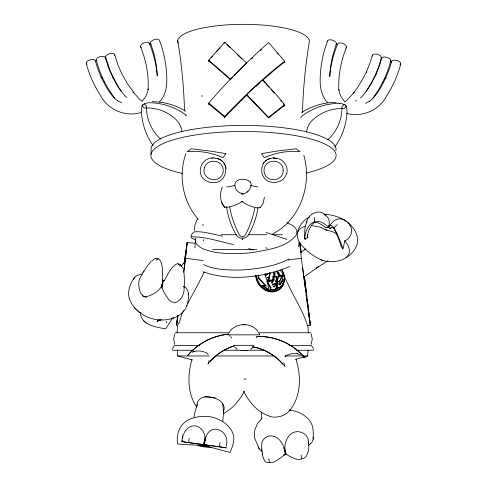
<?xml version="1.0" encoding="UTF-8"?>
<svg xmlns="http://www.w3.org/2000/svg" width="487" height="487" viewBox="0 0 487 487"><rect width="100%" height="100%" fill="white"/><g stroke="black" fill="none" stroke-linecap="round" stroke-linejoin="round"><path stroke-width="0.73" d="M261.391 412.471L261.683 418.662M151.025 154.306L151.104 148.225A92.512 23.942 0 0 1 247.956 125.457A92.512 23.942 0 0 1 335.908 150.526M307.346 235.209L307.626 237.406L305.294 239.044L304.771 238.405C304.765 232.835 304.162 226.772 306.962 221.719M194.283 230.661L195.104 224.404L197.521 218.578M265.415 285.875L258.183 278.144L258.256 275.198M264.727 274.163L267.174 281.011L268.934 289.576L268.404 289.948L262.03 285.625L262.56 285.254L266.462 286.052L258.719 277.767L258.786 274.82M194.97 247.932L195.208 241.99M302.47 112.491C303.127 88.938 305.422 65.435 309.269 42.192A65.836 17.039 0 0 0 241.747 24.338A65.836 17.039 0 0 0 178.011 43.099M329.754 76.562C330.186 65.392 332.536 54.313 336.554 43.891M177.353 319.801L176.604 325.255L177.177 320.233M177.104 332.621L177.554 324.999C181.164 321.067 180.3 314.852 183.776 310.73M195.75 238.015L195.555 242.459C199.475 249.119 207.712 250.476 214.59 252.211C227.027 254.184 239.671 253.97 252.156 252.619C267.607 249.654 286.49 247.95 296.711 234.497L296.9 230.053L293.643 226.029L287.147 222.699M298.701 246.933L298.896 242.41M261.562 445.343L261.836 450.396M275.021 272.805L274.491 273.177L274.321 276.299L274.857 275.922L275.021 272.805L273.53 272.063L273.262 276.439L272.726 276.811L273.791 276.47M184.293 287.147L184.476 279.727L183.946 272.477M203.353 240.84L203.432 239.549M278.704 284.67L279.568 283.02L279.033 283.391L282.198 280.737L282.551 275.532L279.313 281.766L282.551 275.532M295.694 359.357L307.656 355.96L308.064 350.135M279.855 284.834L283.178 279.447L283.178 283.428L281.151 286.606L275.532 289.394L276.616 288.085L277.383 283.136L275.946 281.133L277.054 280.36L276.847 276.701L276.318 277.079L276.525 280.737L277.14 279.715M161.568 284.846L161.337 287.768L162.335 285.814M187.732 303.358C188.463 297.514 190.271 289.625 183.757 286.307M264.398 197.162L263.266 202.976L260.454 207.675A20.369 0.956 30.9 0 0 259.839 207.152M271.795 282.953L272.805 281.182L273.037 278.503L273.566 278.132L276.519 282.521L275.009 284.146L272.823 284.323M273.931 286.928L276.835 283.288L275.794 289.674L275.265 290.051L270.06 289.99L270.413 288.201L267.223 282.235L271.411 280.512L271.996 283.172L273.335 280.804L273.566 278.132M329.693 76.404C330.643 65.319 333.352 54.398 337.601 44.116M204.187 442.038L203.919 444.686L201.332 444.321M222.876 421.109L223.472 412.069L222.687 403.455M277.054 280.36L277.98 278.832L278.217 276.592L281.309 276.342L283.075 273.84L280.037 270.23M183.788 271.916A129.585 1.309 -82.7 0 0 185.559 258.28L187.209 242.374L194.374 243.287M177.231 319.789L177.706 315.856M177.597 316.124L176.598 325.219M182.4 440.26L182.235 441.606L184.074 441.873M182.649 438.245L182.899 436.23M203.706 444.649L204.065 444.704C209.66 428.457 190.533 416.562 182.978 435.561M183.678 272.184A150.751 1.522 -82.7 0 0 184.963 262.329L186.15 251.329A39.033 0.396 -82.7 0 0 186.089 251.14L187.209 242.374L184.798 258.183A129.585 1.309 -82.7 0 0 184.123 263.51M172.508 349.209L173.36 346.823L174.827 345.557M177.883 315.874L177.42 319.32M178.011 315.503L177.426 319.837M286.74 173.573C288.59 167.071 284.14 160.01 277.657 158.427C277.261 158.044 271.277 158.062 274.339 158.007M184.354 262.25L185.979 251.31A39.033 0.396 -82.7 0 1 186.089 251.14M185.17 442.129L181.84 441.575L182.655 435.682M189.212 438.337L188.621 442.616L189.114 442.683M220.027 442.531L219.43 446.81L219.107 446.768M177.292 320.251L176.982 322.26M204.065 444.704L205.039 437.868M307.601 325.602L310.322 325.219L309.689 319.789M261.641 444.704C261.659 440.814 264.441 437.539 267.99 436.242C278.564 433.722 284.408 445.191 285.528 453.829L285.145 453.927L284.542 449.58L285.406 451.589L285.686 453.902L286.399 453.902M268.867 277.681L268.611 279.313L269.141 278.941L269.396 277.31L267.034 277.827L269.396 277.31M275.265 290.051L275.472 288.724M275.532 289.394L277.152 287.707L277.913 282.758L276.482 280.762L278.655 281.492L279.848 281.395M226.205 446.25L226.899 441.849L226.723 440.169M205.009 439.816L204.169 444.747L206.914 445.13M276.299 283.659L275.879 286.076L276.415 285.705M193.984 417.158L194.788 412.666L197.345 404.125M269.141 278.941L267.357 280.299L272.239 280.457L272.769 280.08L273.371 276.987L276.847 276.701M270.06 289.99L270.595 289.613L270.942 287.829L267.759 281.857M309.501 217.165C299.791 221.421 292.699 235.787 301.179 244.468C306.749 251.712 314.553 256.972 322.869 260.575M267.034 277.827L269.007 277.213L269.981 272.836L265.47 275.417L264.965 274.09M269.007 277.213L269.542 276.841L270.352 273.195M162.317 283.897L161.343 287.927M372.251 55.469L370.242 62.293L366.321 72.161L366.571 71.619C361.007 82.553 354.591 93.699 345.119 101.716M381.382 57.728C378.484 68.977 373.699 79.716 367.411 89.474M390.799 60.729C387.256 74.474 380.889 87.459 372.378 98.812M391.597 61.575L389.588 68.405L385.674 78.267L385.923 77.725C381.504 86.205 377.194 95.531 369.377 101.381L369.755 101.162L365.475 103.274M400.777 63.852C397.879 75.101 393.088 85.846 386.8 95.604C379.647 110.08 362.273 117.72 346.738 113.368M191.038 236.25L191.915 234.034L193.595 232.171M328.92 226.522L328.755 227.112L327.422 227.484M188.14 294.763L188.524 293.43M191.975 359.552C187.355 375.087 187.331 393.112 196.547 407.022M185.973 153.508C177.962 175.375 182.753 201.849 198.258 219.302M327.581 41.048C323.471 51.695 321.043 62.981 320.403 74.371C319.569 84.221 320.403 95.002 327.605 102.538M203.73 443.255L205.727 437.886M174.784 333.729L173.664 339.062L174.784 344.4M311.163 344.4L312.283 339.062L311.163 333.729M346.549 47.142C340.955 60.705 338.124 75.503 338.885 90.18L338.824 89.59L339.433 92.597L341.192 96.937L344.747 101.832M206.537 181.085C194.136 174.462 201.801 155.846 214.84 158.007M286.423 173.573C284.992 180.488 278.059 182.875 271.916 182.308C257.404 180.208 258.646 157.575 273.992 158.007M306.244 222.809C307.967 214.097 319.095 207.912 325.906 215.345M222.419 186.935C219.345 193.418 219.99 201.515 224.422 207.255A20.369 5.99 -29.3 0 0 236.7 204.491A10.428 3.068 -29.3 0 0 242.398 201.381M133.56 279.495C134.418 275.971 138.29 274.711 141.504 274.364M161.422 286.721L162.262 284.907A90.716 71.772 73 0 0 162.421 282.241C161.727 274.93 164.21 265.75 159.413 259.516A4.602 3.64 73 0 0 158.238 258.804C156.126 257.373 153.539 258.962 152.407 260.898M382.545 82.504L382.8 81.974M384.206 79.071L384.462 78.535M204.065 272.008C198.927 283.55 192.359 294.288 186.679 305.538M134.382 277.566C129.286 284.773 126.157 294.574 131.137 302.683C134.266 308.679 139.678 313.044 145.564 316.166C159.219 323.118 180.768 321.146 187.154 305.373M284.956 356.971L285.437 356.07A17.842 16.065 -55.6 0 1 300.546 354.786M142.995 104.638L142.721 105.125A11.889 11.688 -51.9 0 0 141.376 111.2A66.104 64.978 -51.9 0 0 153.009 145.443M283.178 279.447L280.037 285.09L279.234 284.298M223.423 411.74C229.401 397.264 195.987 389.545 197.065 406.219M244.371 391.122C239.647 400.277 232.786 408.696 223.49 413.433M151.451 260.947L146.703 266.821L142.094 274.071L142.794 272.897M143.391 271.898L144.042 270.815M297.642 232.135C299.055 228.975 302.19 226.893 305.519 226.224M274.388 417.122C280.366 417.225 286.946 414.802 290.203 409.561M228.817 333.199C234.229 322.449 251.481 321.645 257.994 331.665M172.928 317.536L166.134 328.116L165.142 328.737C155.913 327.197 140.621 324.866 140.469 312.532M366.334 91.075L370.96 84.014L375.964 74.554L375.702 75.089L379.617 65.228L381.625 58.397A4.742 2.332 15.4 0 1 387.244 57.442A4.742 2.332 15.4 0 1 390.531 61.289M278.217 276.592L277.687 276.969L280.78 276.713L283.075 273.84M181.541 266.079L185.486 260.515M367.052 90.046L362.754 95.756L360.459 98.039M276.835 283.288L274.071 287.105L273.158 286.6L272.629 284.006L275.539 283.775M256.089 337.838L256.722 337.016M262.925 163.675L263.729 162.652M275.009 284.146L275.66 283.312M289.455 410.809C301.295 396.552 301.356 375.976 295.913 359.071M350.311 225.676C347.389 219.661 338.891 216.21 333.516 221.287L328.548 226.565A90.716 13.916 57.2 0 0 328.366 227.052M142.137 274.68C137.304 279.922 138.259 287.586 140.883 293.539L142.447 294.769L143.324 296.212L146.672 296.607C152.869 294.982 159.766 290.818 162.262 284.907M208.71 61.709L208.71 60.236L224.75 42.186L246.666 63.097L234.369 75.467M209.66 59.639L208.71 60.753L230.625 79.789M211.084 57.965L212.502 56.285M208.71 104.51L208.71 103.037C227.259 81.548 247.347 61.362 268.58 42.521L284.621 61.246L284.621 62.354M159.395 101.905C167.644 93.334 167.339 80.933 166.323 69.939C165.397 59.84 163.066 49.881 159.419 40.415A4.724 2.301 -20.2 0 0 153.405 39.983A4.724 2.301 -20.2 0 0 151.238 44.22M142.253 101.199L145.808 96.304L147.567 91.964L148.176 88.957L148.115 89.547C148.876 74.876 146.045 60.071 140.451 46.509M224.044 43.477L224.75 42.698M216.575 51.628L220.13 47.744M253.021 347.213L250.604 349.343M224.75 117.83L224.75 116.375C243.506 96.773 263.12 77.835 284.621 61.246M337.205 224.617L333.808 228.056L333.893 228.598M232.762 77.08L230.625 79.229L208.71 60.236M320.257 259.626C333.266 265.141 360.386 259.449 344.613 240.633M283.556 106.556L284.621 105.527L284.621 104.675L275.496 93.784L262.706 79.716L246.666 94.557L246.666 96.067M344.053 104.492L341.953 106.519L341.935 109.447A44.067 43.319 51.9 0 1 329.437 138.162A18.774 18.457 51.9 0 1 327.903 139.532M260.417 50.642L261.507 49.607M251.663 58.927L252.759 57.892M255.748 86.686L259.547 83.143M331.221 227.77L330.107 228.811L328.427 227.149L328.847 227.697M328.792 226.266L329.888 225.298M346.014 257.854C352.758 253.222 359.394 245.771 357.294 236.932C356.18 231.063 352.259 226.169 347.742 222.443M328.895 226.607L328.518 227.265M262.365 80.562L276.385 68.448L284.621 62.044M247.536 192.158L248.114 191.659M329.048 225.81L331.215 225.219L332.956 226.905A4.602 0.706 57.2 0 1 333.808 228.056L336.718 232.871L340.346 241.515A91.355 14.013 57.2 0 1 342.763 248.577M262.085 418.333L257.44 423.611L254.573 430.502L254.524 437.752L259.175 448.807M284.621 104.675L268.58 117.318L246.666 94.557M265.056 161.234L266.632 160.053M303.724 277.213L318.632 266.632L316.55 268.008L328.037 260.715M258.183 278.144L258.719 277.767M265.47 275.417L269.865 272.836M277.9 272.647L278.43 272.276L280.39 275.161L279.861 275.539L276.975 271.947M267.357 280.299L267.887 279.922L272.769 280.08M266.639 281.383L267.174 281.011M273.371 276.987L272.842 277.359L276.318 277.079M271.411 280.512L267.223 282.235M280.39 275.161L278.254 275.825L279.325 275.63M272.805 281.182L273.335 280.804M276.671 278.801L277.206 278.424M280.78 276.713L281.309 276.342M277.45 279.203L277.98 278.832M276.275 282.01L276.805 281.632M275.989 282.898L276.519 282.521M278.126 281.863L278.655 281.492M277.383 283.136L277.913 282.758M270.413 288.201L270.942 287.829M281.669 281.109L282.198 280.737M276.616 288.085L277.152 287.707M282.649 283.805L283.178 283.428M156.272 260.155L158.238 258.804M300.57 252.461L305.647 249.003M353.185 93.047L354.39 92.615M304.454 249.794L305.495 249.107M158.945 320.123L157.149 321.274L160.083 320.02L157.435 320.854L161.708 319.764M288.943 259.054C274.011 266.791 256.899 269.061 240.292 270.078C227.965 269.956 214.797 270.175 203.517 264.557M301.763 112.473C311.942 105.886 324.038 102.331 336.164 102.361M272.075 234.18C300.272 220.313 312.429 184.518 303.772 155.14M276.068 289.022L281.151 286.606M172.075 318.644L173.652 317.908M355.577 101.065L356.636 100.584M289.875 266.486C262.877 277.48 230.82 281.681 202.976 271.734M267.156 159.663L270.206 158.427M242.812 194.161C246.58 192.992 249.898 190.283 250.963 186.363L251.189 184.11L250.202 181.901M273.262 276.439L274.857 275.922M267.564 277.456L269.542 276.841M226.845 187.026L234.886 185.517L235.665 188.579A6.349 6.075 79.1 0 0 237.011 190.636L238.959 192.292L242.441 193.887M140.889 112.576C125.22 117.257 107.438 109.666 100.2 94.971C93.912 85.213 89.121 74.468 86.223 63.219M166.262 322.564L166.706 322.449L166.554 321.511M162.074 284.688L161.885 284.718A89.998 62.269 -49.9 0 1 163.078 282.411C167.388 276.318 169.89 267.436 176.903 263.893A4.687 3.239 -49.9 0 1 178.151 263.796L180.306 264.465L183.124 268.447M242.946 350.384L240.986 350.549M211.705 158.427L213.026 158.238M194.331 231.849C203.889 231.094 213.312 234.509 222.656 236.146M288.207 259.967L301.362 258.28L299.712 242.374L301.246 251.998M241.053 350.549L247.798 350.433M245.46 324.823L242.343 324.823M325.292 227.35L328.81 227.252C329.547 223.387 329.876 218.121 326.059 215.771M323.898 214.286C331.684 214.56 339.616 216.77 346.026 221.293M241.126 201.423L242.477 201.417M201.216 95.994L202.531 95.994M221.244 234.704L236.524 234.704M248.133 234.704L266.693 234.704M272.367 234.704L282.497 234.704M212.636 249.581L256.74 249.581M175.265 332.761L228.598 332.761M258.347 332.761L310.682 332.761M227.94 334.849L259.863 334.849L258.987 333.199M175.265 345.368L199.585 345.368M233.991 345.313L254.074 345.313M289.406 345.368L310.682 345.368M172.538 350.25L193.339 350.25M223.503 350.25L240.493 350.25M247.877 350.25L264.478 350.25M296.674 350.25L313.409 350.25M177.323 350.135L177.731 355.96L209.252 355.96M215.826 355.96L274.224 355.96M285.084 355.96L307.656 355.96M244.017 379.063L246.166 379.063M181.84 441.575L182.302 441.612M270.595 289.613L275.794 289.674M246.818 350.549L244.864 350.384M152.261 101.728C163.936 101.716 175.618 104.967 185.535 111.152M162.628 280.482L164.04 280.518M205.624 445.69L177.621 444.034C176.038 434.416 179.551 424.092 188.767 419.739C195.269 416.592 202.58 415.746 209.702 416.702C218.651 418.315 227.399 423.026 231.934 431.172C235.732 438.136 233.011 445.757 229.961 452.411L202.982 445.27M204.601 396.631L215.138 397.97M311.473 225.548L319.77 226.997L326.947 230.284M225.432 447.778L226.212 447.845L219.594 446.835M188.944 442.653L185.498 442.172M289.217 410.224C297.192 410.742 305.02 414.51 309.915 420.914C313.786 426.344 313.324 432.937 313.202 439.268M185.559 258.28L203.146 260.533M214.773 158.172C230.99 159.139 228.3 183.757 212.722 182.619A7.725 6.075 80.3 0 1 212.107 182.613L209.806 182.321L207.078 181.085M191.592 443.018L191.781 443.048A72.502 0.31 7.9 0 0 201.082 444.29M218.602 446.701L216.271 446.378A72.502 0.31 7.9 0 0 206.969 445.136M222.261 447.328L223.113 447.443A72.502 0.31 7.9 0 0 223.296 447.462M274.583 158.184L276.318 158.427M191.172 442.963L189.449 442.726M205.636 444.948L204.071 444.728C204.997 439.262 206.135 432.353 211.955 429.82C218.578 427.209 226.023 432.858 226.662 439.603M217.835 446.591L189.193 442.689M216.362 446.384L216.873 446.451M218.426 446.67L218.937 446.737M215.339 446.378L216.38 446.518M218.858 446.731L219.935 446.877M207.894 445.349L209.258 445.526M219.82 446.871L221.183 447.066A72.502 0.31 7.9 0 1 223.478 447.456A72.502 0.31 7.9 0 1 223.417 447.468L225.95 447.833M187.294 442.421L186.868 442.36A72.502 0.31 7.9 0 1 184.573 441.965A72.502 0.31 7.9 0 1 184.634 441.952M304.795 238.971L305.799 239.123M132.61 91.988C136.056 94.161 138.028 98.898 141.881 101.083M250.671 185.535L257.66 186.911M273.676 417.14L270.395 416.574L267.619 415.381M324.957 229.675L332.444 231.623L337.363 234.284M242.983 193.698L242.13 193.546L242.739 194.21M262.03 285.625L264.63 286.161M308.076 237.51L307.327 237.346A101.929 39.204 -17 0 1 311.643 225.152L312.642 223.728L313.957 222.851A2.472 0.95 -17 0 1 315.673 222.364L317.147 222.443L320.817 224.209A100.687 38.723 -17 0 1 325.614 227.63M192.371 359.99L177.731 355.96M233.517 244.504C219.473 241.625 205.35 236.426 190.91 236.846L191.732 238.113L195.317 239.921M248.699 248.565L253.69 249.977M266.17 232.463L286.849 239.427M265.872 247.816L267.278 248.248M146.453 297.435L142.143 295.804M217.695 158.671L220.136 159.663M267.217 415.277C256.442 410.967 248.796 401.379 243.585 391.311M121.525 102.641L117.245 100.529L117.623 100.748C109.806 94.904 105.496 85.572 101.077 77.092L101.326 77.634L97.412 67.772L95.403 60.948M273.493 272.683L274.491 273.177M311.12 345.557L312.855 347.249L313.439 349.209M325.139 215.169L325.462 215.357M162.293 279.818L164.07 280.902M344.973 104.973L346.61 106.178L343.986 108.711L341.156 108.613A44.22 42.649 -86.8 0 0 312.581 120.009A18.768 18.104 -86.8 0 0 306.56 132.166M262.56 285.254L268.934 289.576M237.199 349.343L234.783 347.213M202.373 224.477L203.59 225.371M220.666 160.053L222.236 161.234M278.43 272.276L277.042 271.229L277.377 272.86L278.783 275.447M208.71 103.037L224.75 116.375M208.71 103.895L224.75 117.251L246.666 95.123L268.58 117.915L284.621 105.247L283.178 103.524M229.614 335.689L230.381 336.298M329.06 226.035L329.449 226.364M143.324 320.501L146.258 323.094M226.918 44.664L230.217 47.653M126.541 97.406C120.648 91.647 116.472 84.33 112.588 77.129L112.844 77.658L108.564 67.924L105.375 57.77M303.766 356.758L305.16 358.042L302.944 355.534A64.905 62.756 -59.7 0 0 256.521 336.462M302.993 356.228L304.387 357.513L302.226 355.084A63.754 61.624 -59.9 0 0 295.128 348.692M134.339 307.583L139.623 312.538M144.371 103.859L146.471 105.886L146.49 108.814A44.067 43.319 -51.9 0 0 158.987 137.529A18.774 18.457 -51.9 0 0 160.521 138.905M237.169 54.416L241.82 58.933M250.196 181.901C246.258 177.688 234.363 178.12 234.88 185.51M274.181 92.914L270.912 89.316M265.013 82.814L262.706 80.27M265.999 83.898L268.946 87.149M280.774 100.663L281.73 101.807M277.213 53.004L278.071 54.051M349.13 224.33C354.232 229.243 350.957 238.563 344.814 240.87L342.909 249.088L341.107 246.014M223.563 162.652L224.367 163.675M133.815 92.414L127.332 83.496L121.981 74.194L117.945 64.99L114.749 54.836M231.082 337.016L231.715 337.838M178.151 263.796L179.88 266.072M114.622 98.179L108.157 88.579L104.2 81.341M180.574 264.751L181.274 266.279M119.589 88.841L121.385 91.513M334.319 229.225L336.097 232.786A102.647 15.742 57.2 0 1 341.363 246.86M117.891 86.126L119.248 88.299M221.853 202.683L224.708 207.365A20.369 0.791 -31.4 0 1 224.811 207.237M117.556 85.578L110.415 71.412L105.618 57.095M301.356 458.291L301.697 458.894A5.966 2.977 -9.1 0 0 306.268 456.216A65.97 32.915 -9.1 0 0 308.308 442.768M345.429 105.265L345.703 105.758A11.889 11.688 51.9 0 1 347.042 111.827A66.104 64.978 51.9 0 1 334.642 147.153M208.101 354.433L207.62 353.525A17.842 16.284 53 0 0 192.322 352.241M96.201 60.096L99.598 70.877L102.794 78.437M102.538 77.902L104.455 81.871M283.562 274.838L286.764 281.65C293.363 296.327 302.652 309.921 307.4 325.359A18.037 1.875 84.6 0 0 307.863 325.535L308.283 332.621M283.793 447.827L285.516 451.845M225.024 164.789L225.785 166.578M309.939 322.26L309.683 320.659M149.399 43.489C153.649 53.765 156.357 64.686 157.307 75.771M265.494 273.718L266.005 275.045M150.446 43.258C154.464 53.686 156.814 64.759 157.246 75.929M284.67 448.545L285.534 453.799M314.675 222.583L314.34 217.464M301.143 252.449L300.942 251.31A39.033 0.396 82.7 0 0 300.832 251.14L299.712 242.374M301.076 455.022L301.697 458.894A5.966 2.977 -9.1 0 1 295.639 458.943A65.97 32.915 -9.1 0 1 285.23 453.592M268.83 458.748L269.451 462.632A5.966 2.934 -9.1 0 0 275.508 461.238A65.97 32.428 -9.1 0 0 285.498 453.872M261.635 449.136L262.469 454.334M177.743 40.549C181.584 63.852 183.885 87.41 184.543 111.024M308.374 443.085C309.677 432.511 295.073 427.58 289.126 435.798C284.81 440.638 284.207 447.717 285.54 453.805M309.495 319.837L309.622 320.787M161.769 284.95C162.104 290.611 165.921 295.225 168.849 299.748L171.619 301.977L172.812 301.983L174.62 302.896C181.414 300.899 185.176 293.113 183.855 286.368M308.094 309.44L310.31 325.255L307.309 299.639M309.501 319.32L306.128 294.726M226.035 167.175L226.205 168.453M307.632 305.416L303.425 274.163A129.585 1.309 82.7 0 1 301.362 258.28M305.781 291.463L304.521 281.906A150.751 1.522 82.7 0 1 302.604 267.272M304.412 276.312L309.635 319.302M306.792 296.12L305.02 281.845A150.751 1.522 82.7 0 0 304.418 276.993M300.863 252.485L300.771 251.329A39.033 0.396 82.7 0 1 300.832 251.14M242.289 238.332L242.343 239.519L242.343 238.003M161.891 285.686L161.897 286.673M262.706 79.436L262.706 80.763M334.313 229.213A2.392 0.365 57.2 0 0 333.479 228.05L332.584 227.277L331.032 227.691A101.911 15.633 57.2 0 0 330.022 228.993M304.801 238.971A90.631 34.857 -17 0 1 306.335 230.899C307.973 227.185 310.109 222.851 314.517 222.017A4.687 1.802 -17 0 1 316.02 221.603C320.495 220.568 324.549 223.886 327.897 226.382A89.998 34.614 -17 0 1 328.755 227.192M257.343 336.438A63.754 61.624 -59.9 0 1 294.538 348.254M252.704 346.781A54.915 53.381 -47.9 0 1 282.679 364.087M252.57 346.787A56.413 54.854 -47.9 0 1 283.385 364.544M296.753 353.282A17.842 16.065 -55.6 0 1 297.995 353.592M285.065 366.468A10.477 9.436 -55.6 0 1 283.921 362.833M284.292 365.938A10.477 9.436 -55.6 0 1 283.872 365.092M210.232 361.549A54.915 53.686 41.7 0 1 233.833 345.934M209.593 362.005A56.413 55.165 41.6 0 1 234.527 345.77M209.093 360.289A10.477 9.563 53 0 1 207.9 363.923M209.033 362.547A10.477 9.563 53 0 1 208.6 363.393M193.022 351.711A17.842 16.284 53 0 1 194.222 351.249M281.529 269.274A15.347 13.179 55 0 1 275.52 290.745A15.347 13.179 55 0 1 256.6 275.642M283.355 283.099A15.347 13.179 55 0 1 268.246 290.861A15.347 13.179 55 0 1 256.15 275.283M283.671 275.642A15.347 13.179 55 0 1 283.878 276.914M281.924 269.871A15.937 13.685 55 0 1 274.717 291.713A15.937 13.685 55 0 1 255.614 275.228M269.451 462.638A5.966 2.934 -9.1 0 1 264.879 461.092A65.97 32.428 -9.1 0 1 262.371 453.154M286.66 454.535A39.587 19.133 -17 0 1 283.964 454.809M262.176 451.346A39.587 19.133 -17 0 1 260.77 450.42A20.588 9.947 -17 0 1 258.439 446.859M310.791 443.493A39.77 19.851 -3.9 0 1 308.259 445.672M286.703 454.426A39.77 19.851 -3.9 0 1 283.903 454.913M313.05 437.125A20.369 10.166 -3.9 0 1 310.724 443.474M391.651 62.214A4.742 2.332 15.4 0 1 397.167 60.571A4.742 2.332 15.4 0 1 399.973 64.856M327.635 41.693A4.724 2.301 20.2 0 1 333.029 40.372A4.724 2.301 20.2 0 1 335.762 44.853M337.655 44.767A4.742 2.307 21.6 0 1 343.037 43.532A4.742 2.307 21.6 0 1 345.764 48.097M372.305 56.102A4.718 2.319 15.4 0 1 377.2 54.3A4.718 2.319 15.4 0 1 381.138 58.288M339.196 103.36A66.287 63.931 -86.8 0 0 302.616 115.559A23.382 22.548 -86.8 0 0 300.625 117.903M339.196 103.378A11.798 11.378 -86.8 0 1 344.973 104.973M96.469 60.656A4.742 2.332 -15.4 0 1 100.352 56.638A4.742 2.332 -15.4 0 1 105.332 58.403M87.027 64.223A4.742 2.332 -15.4 0 1 89.833 59.938A4.742 2.332 -15.4 0 1 95.349 61.581M141.236 47.464A4.742 2.307 -21.6 0 1 143.963 42.899A4.742 2.307 -21.6 0 1 149.345 44.134M105.862 57.655A4.718 2.319 -15.4 0 1 109.8 53.667A4.718 2.319 -15.4 0 1 114.695 55.469M185.809 114.926A66.287 63.931 86.8 0 0 149.229 102.727A11.798 11.378 86.8 0 0 143.446 104.34L141.814 105.545L144.438 108.077L147.263 107.98A44.22 42.649 86.8 0 1 175.844 119.376A18.768 18.104 86.8 0 1 181.864 131.539M185.766 114.969A23.382 22.548 86.8 0 1 186.612 115.851M182.57 173.5A92.585 23.96 0 0 1 175.941 139.075A92.585 23.96 0 0 1 309.099 138.545A92.585 23.96 0 0 1 306.554 173.007M260.594 207.462A20.369 6.191 30.9 0 1 249.612 205.788A10.428 3.172 30.9 0 1 242.191 201.575M241.923 194.027A11.81 10.69 -13.9 0 1 241.126 193.783M226.51 206.342A84.762 80.769 -1.1 0 0 236.171 234.892L237.802 236.755L239.945 237.906A6.057 5.771 -1.1 0 0 242.343 238.18A6.063 5.777 -1.1 0 0 244.748 237.893L246.891 236.731L248.492 234.844A84.89 80.891 -1.1 0 0 257.988 207.626M254.738 208.168A97.479 92.889 -1.1 0 1 245.338 234.862L244.316 236.006A3.22 3.068 -1.1 0 1 242.343 236.664A3.214 3.062 -1.1 0 1 240.377 236.012L239.373 234.868A97.327 92.743 -1.1 0 1 229.736 206.957M204.43 167.857C201.119 178.358 216.563 184.171 221.938 175.363C223.734 172.325 223.746 168.472 221.883 165.47C217.768 158.999 206.33 160.101 204.43 167.857M283.154 170.42C283.678 179.91 270.017 182.972 265.354 175.363C263.558 172.325 263.546 168.472 265.409 165.47C270.06 157.971 283.659 161.002 283.154 170.42M225.871 153.63L223.009 157.654L217.281 155.396A117.446 92.067 -80.4 0 0 193.43 151.372L187.276 151.627L191.184 148.803L208.588 150.8L225.871 153.63M189.845 352.99L187.617 355.498L190.496 352.539A63.754 62.08 55.6 0 1 228.354 334.179A64.905 63.213 55.4 0 0 189.845 352.99M198.026 445.544L204.704 447.005L211.279 447.468L206.153 446.354L198.026 445.544M267.138 156.461L264.283 157.654L261.422 153.63L278.71 150.8L296.108 148.803L300.016 151.627L293.862 151.378A117.446 92.067 80.4 0 0 270.011 155.39L267.138 156.461"/></g></svg>
